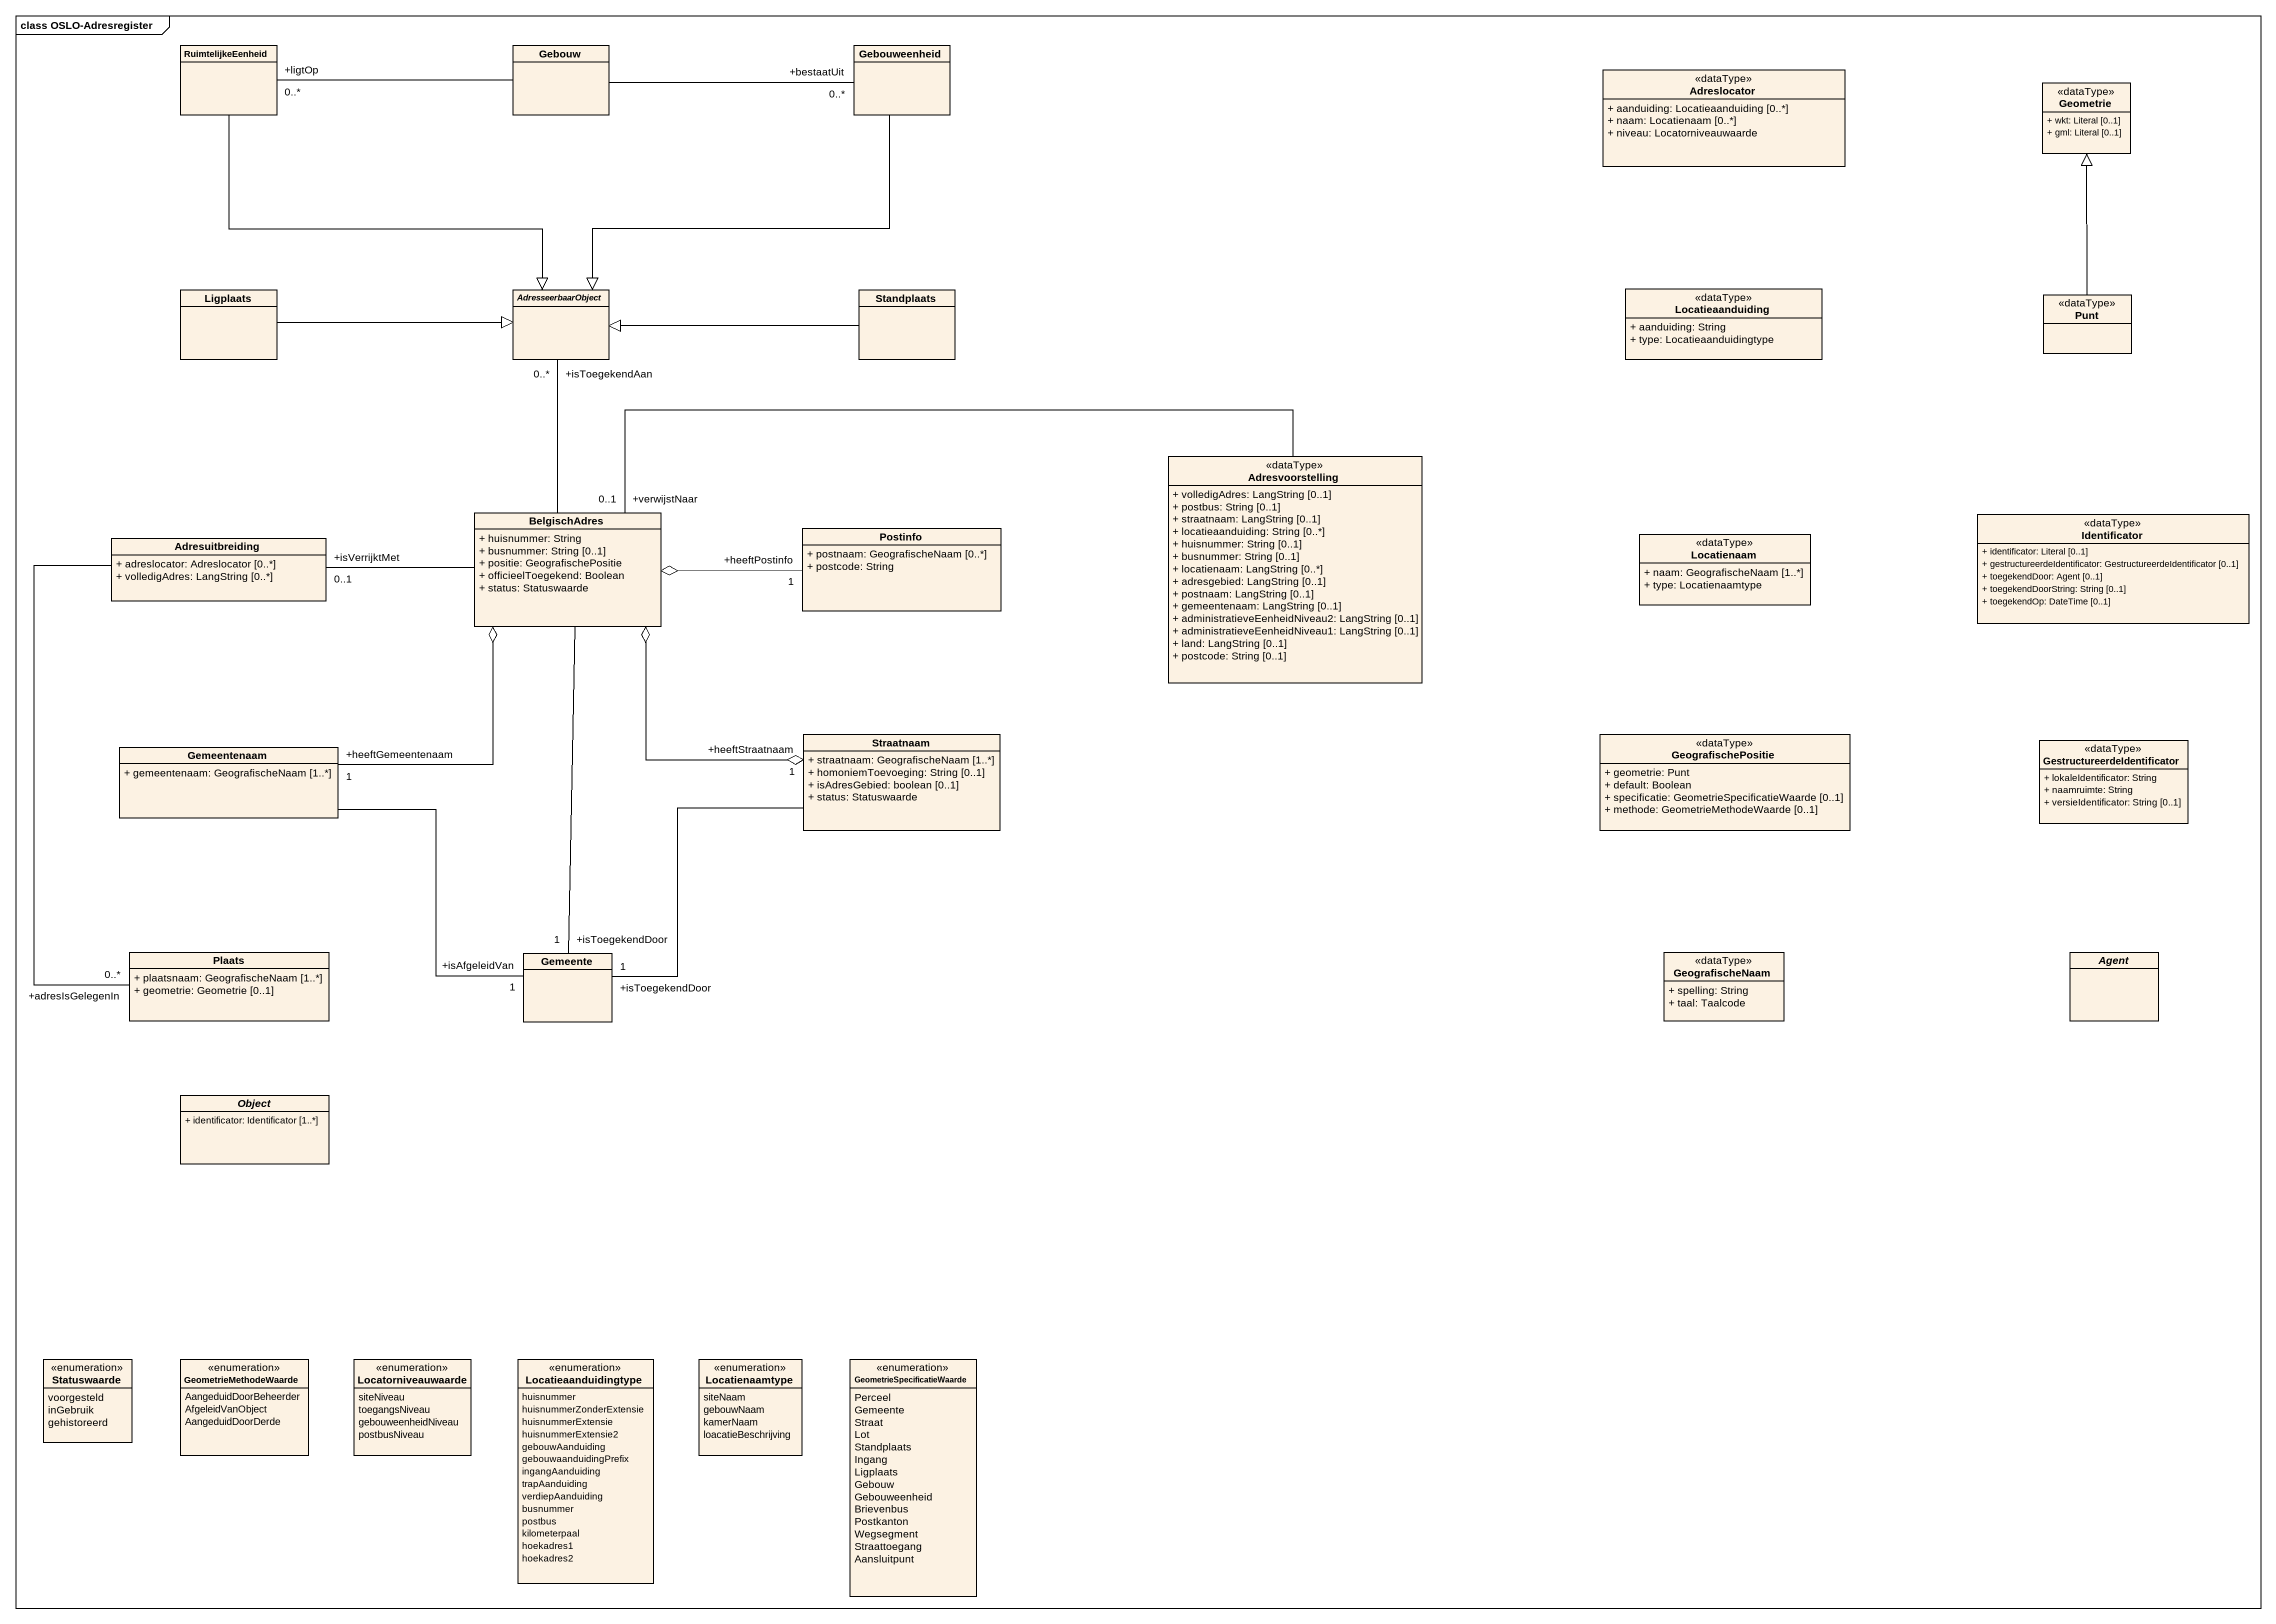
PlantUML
@startuml
mainframe class OSLO-Adresregister
hide circle
hide empty members
skinparam classAttributeIconSize 0
class RuimtelijkeEenheid
class Gebouw
class Gebouweenheid
class Adreslocator <<dataType>> {
  + aanduiding: Locatieaanduiding [0..*]
  + naam: Locatienaam [0..*]
  + niveau: Locatorniveauwaarde
}
class Geometrie <<dataType>> {
  + wkt: Literal [0..1]
  + gml: Literal [0..1]
}
class Ligplaats
abstract class AdresseerbaarObject
class Standplaats
class Locatieaanduiding <<dataType>> {
  + aanduiding: String
  + type: Locatieaanduidingtype
}
class Punt <<dataType>>
class Adresvoorstelling <<dataType>> {
  + volledigAdres: LangString [0..1]
  + postbus: String [0..1]
  + straatnaam: LangString [0..1]
  + locatieaanduiding: String [0..*]
  + huisnummer: String [0..1]
  + busnummer: String [0..1]
  + locatienaam: LangString [0..*]
  + adresgebied: LangString [0..1]
  + postnaam: LangString [0..1]
  + gemeentenaam: LangString [0..1]
  + administratieveEenheidNiveau2: LangString [0..1]
  + administratieveEenheidNiveau1: LangString [0..1]
  + land: LangString [0..1]
  + postcode: String [0..1]
}
class BelgischAdres {
  + huisnummer: String
  + busnummer: String [0..1]
  + positie: GeografischePositie
  + officieelToegekend: Boolean
  + status: Statuswaarde
}
class Postinfo {
  + postnaam: GeografischeNaam [0..*]
  + postcode: String
}
class Identificator <<dataType>> {
  + identificator: Literal [0..1]
  + gestructureerdeIdentificator: GestructureerdeIdentificator [0..1]
  + toegekendDoor: Agent [0..1]
  + toegekendDoorString: String [0..1]
  + toegekendOp: DateTime [0..1]
}
class Adresuitbreiding {
  + adreslocator: Adreslocator [0..*]
  + volledigAdres: LangString [0..*]
}
class Locatienaam <<dataType>> {
  + naam: GeografischeNaam [1..*]
  + type: Locatienaamtype
}
class Gemeentenaam {
  + gemeentenaam: GeografischeNaam [1..*]
}
class Straatnaam {
  + straatnaam: GeografischeNaam [1..*]
  + homoniemToevoeging: String [0..1]
  + isAdresGebied: boolean [0..1]
  + status: Statuswaarde
}
class GeografischePositie <<dataType>> {
  + geometrie: Punt
  + default: Boolean
  + specificatie: GeometrieSpecificatieWaarde [0..1]
  + methode: GeometrieMethodeWaarde [0..1]
}
class GestructureerdeIdentificator <<dataType>> {
  + lokaleIdentificator: String
  + naamruimte: String
  + versieIdentificator: String [0..1]
}
class Plaats {
  + plaatsnaam: GeografischeNaam [1..*]
  + geometrie: Geometrie [0..1]
}
class Gemeente
class GeografischeNaam <<dataType>> {
  + spelling: String
  + taal: Taalcode
}
abstract class "Agent" as Agent_
abstract class "Object" as Object_ {
  + identificator: Identificator [1..*]
}
enum Statuswaarde {
  voorgesteld
  inGebruik
  gehistoreerd
}
enum GeometrieMethodeWaarde {
  AangeduidDoorBeheerder
  AfgeleidVanObject
  AangeduidDoorDerde
}
enum Locatorniveauwaarde {
  siteNiveau
  toegangsNiveau
  gebouweenheidNiveau
  postbusNiveau
}
enum Locatieaanduidingtype {
  huisnummer
  huisnummerZonderExtensie
  huisnummerExtensie
  huisnummerExtensie2
  gebouwAanduiding
  gebouwaanduidingPrefix
  ingangAanduiding
  trapAanduiding
  verdiepAanduiding
  busnummer
  postbus
  kilometerpaal
  hoekadres1
  hoekadres2
}
enum Locatienaamtype {
  siteNaam
  gebouwNaam
  kamerNaam
  loacatieBeschrijving
}
enum GeometrieSpecificatieWaarde {
  Perceel
  Gemeente
  Straat
  Lot
  Standplaats
  Ingang
  Ligplaats
  Gebouw
  Gebouweenheid
  Brievenbus
  Postkanton
  Wegsegment
  Straattoegang
  Aansluitpunt
}
RuimtelijkeEenheid --|> AdresseerbaarObject
Gebouw -left- "+ligtOp\n0..*" RuimtelijkeEenheid
Gebouw -right- "+bestaatUit\n0..*" Gebouweenheid
Gebouweenheid --|> AdresseerbaarObject
Ligplaats -right-|> AdresseerbaarObject
Standplaats -left-|> AdresseerbaarObject
Punt -up-|> Geometrie
Adresvoorstelling -left- "+verwijstNaar\n0..1" BelgischAdres
BelgischAdres -up- "+isToegekendAan\n0..*" AdresseerbaarObject
BelgischAdres o-right- "+heeftPostinfo\n1" Postinfo
BelgischAdres -left- "+isVerrijktMet\n0..1" Adresuitbreiding
BelgischAdres o-- "+heeftGemeentenaam\n1" Gemeentenaam
BelgischAdres o--o "+heeftStraatnaam\n1" Straatnaam
BelgischAdres -- "+isToegekendDoor\n1" Gemeente
Adresuitbreiding -- "+adresIsGelegenIn\n0..*" Plaats
Gemeentenaam -- "+isAfgeleidVan\n1" Gemeente
Straatnaam -- "+isToegekendDoor\n1" Gemeente
@enduml
